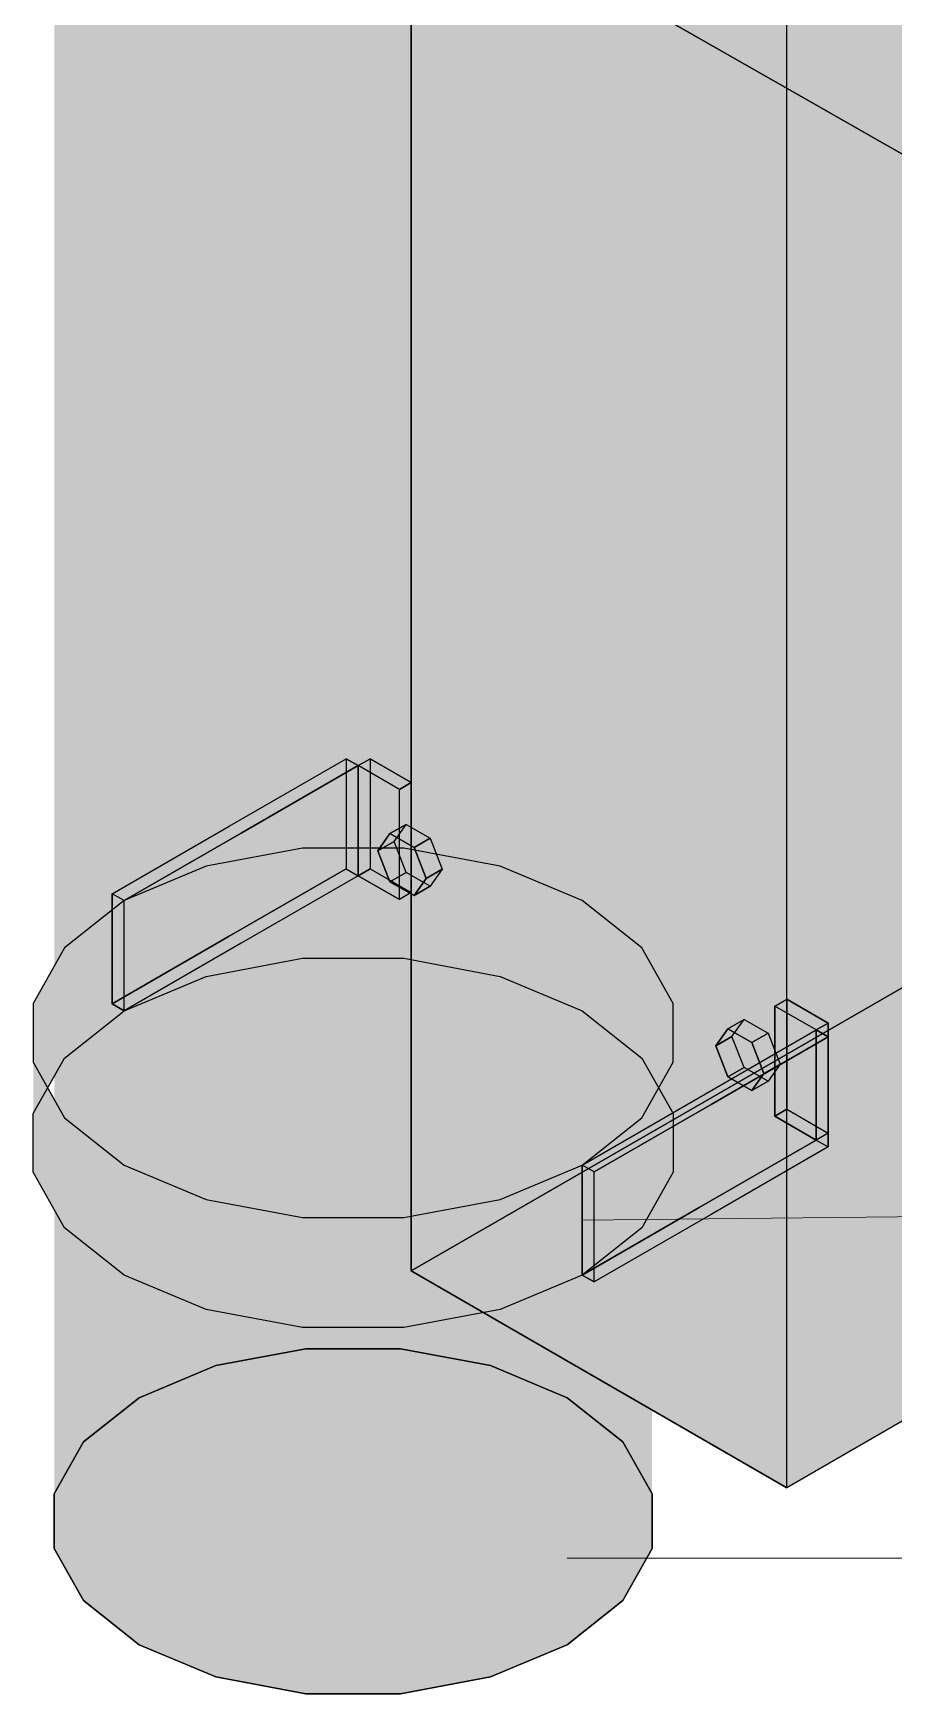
# Model space of a CAD drawing. Header units: metres. Extents: x 0 to 34.2, y 0 to 17.8.
# Drawn here: x 31.9728 to 32.1713, y 1.2539 to 1.6371 of the extents above; entities that cross this region are included whole.
import ezdxf

# ---------------------------------------------------------------- set-up
doc = ezdxf.new("R2010")
doc.units = ezdxf.units.M
doc.header["$LTSCALE"] = 0.25
doc.layers.add('ISO-ARISTAS', color=8, linetype='CONTINUOUS')
doc.layers.add('ISO-CONCRETO-SUP', color=254, linetype='CONTINUOUS', true_color=0xe8e8e8)
doc.layers.add('LLAMADAS', color=30, linetype='CONTINUOUS', lineweight=18)

msp = doc.modelspace()

# ---------------------------------------------------------------- linework, layer by layer
at = {"layer": 'ISO-ARISTAS', "color": 250}
for p, q in [((32.05999, 1.3515), (32.05999, 1.70421)), ((32.05999, 1.70421), (32.05999, 1.3515)), ((32.15006, 1.62242), (32.08684, 1.65856)), ((32.08684, 1.65856), (32.15006, 1.62242)), ((32.14659, 1.3015), (32.14659, 1.65421)), ((32.14659, 1.3015), (32.14659, 1.65421)), ((32.21328, 1.58629), (32.15006, 1.62242)), ((32.15006, 1.62242), (32.21328, 1.58629)), ((32.05999, 1.3515), (32.2765, 1.4765)), ((32.2765, 1.4765), (32.05999, 1.3515)), ((32.01798, 1.45412), (32.04497, 1.4697)), ((32.01798, 1.45412), (32.04497, 1.4697)), ((32.02073, 1.45253), (32.04772, 1.46811)), ((32.04772, 1.46811), (32.02073, 1.45253)), ((32.04772, 1.46811), (32.04497, 1.4697)), ((32.04497, 1.4697), (32.04497, 1.4443)), ((32.04497, 1.4697), (32.04497, 1.4443)), ((32.04497, 1.4697), (32.04772, 1.46811)), ((32.04772, 1.46811), (32.05047, 1.4697)), ((32.04772, 1.46811), (32.05047, 1.4697)), ((32.04772, 1.44271), (32.04772, 1.46811)), ((32.04772, 1.44271), (32.04772, 1.46811)), ((32.05724, 1.46261), (32.04772, 1.46811)), ((32.04772, 1.46811), (32.04772, 1.44271)), ((32.04772, 1.46811), (32.04772, 1.44271)), ((32.05724, 1.46261), (32.04772, 1.46811)), ((32.05047, 1.4697), (32.05047, 1.4443)), ((32.05999, 1.4642), (32.05047, 1.4697)), ((32.05047, 1.4697), (32.05047, 1.4443)), ((32.05047, 1.4697), (32.05999, 1.4642)), ((32.05724, 1.46261), (32.05999, 1.4642)), ((32.05999, 1.4642), (32.05724, 1.46261)), ((32.05999, 1.4388), (32.05999, 1.4642)), ((32.05999, 1.4642), (32.05999, 1.4388)), ((32.05724, 1.43721), (32.05724, 1.46261)), ((32.05724, 1.43721), (32.05724, 1.46261)), ((31.99099, 1.43854), (32.01798, 1.45412)), ((31.99099, 1.43854), (32.01798, 1.45412)), ((31.99374, 1.43695), (32.02073, 1.45253)), ((32.02073, 1.45253), (31.99374, 1.43695)), ((32.05507, 1.45241), (32.0523, 1.44847)), ((32.0523, 1.44847), (32.05507, 1.45241)), ((32.0588, 1.45456), (32.05507, 1.45241)), ((32.05507, 1.45241), (32.0588, 1.45456)), ((32.05507, 1.45241), (32.06062, 1.44921)), ((32.06062, 1.44921), (32.05507, 1.45241)), ((32.05602, 1.45062), (32.0588, 1.45456)), ((32.05602, 1.45062), (32.0588, 1.45456)), ((32.0588, 1.45456), (32.06435, 1.45136)), ((32.0588, 1.45456), (32.06435, 1.45136)), ((32.03488, 1.44905), (32.01265, 1.44488)), ((32.05826, 1.44905), (32.03488, 1.44905)), ((32.05602, 1.45062), (32.0523, 1.44847)), ((32.0523, 1.44847), (32.05602, 1.45062)), ((32.0523, 1.44847), (32.05507, 1.44131)), ((32.05507, 1.44131), (32.0523, 1.44847)), ((32.0588, 1.44346), (32.05602, 1.45062)), ((32.0588, 1.44346), (32.05602, 1.45062)), ((32.08049, 1.44488), (32.05826, 1.44905)), ((32.06435, 1.45136), (32.06062, 1.44921)), ((32.06062, 1.44921), (32.06435, 1.45136)), ((32.06062, 1.44921), (32.0634, 1.44206)), ((32.0634, 1.44206), (32.06062, 1.44921)), ((32.06435, 1.45136), (32.06712, 1.44421)), ((32.06435, 1.45136), (32.06712, 1.44421)), ((32.01265, 1.44488), (31.99374, 1.43695)), ((32.0994, 1.43695), (32.08049, 1.44488)), ((32.01798, 1.42872), (32.04497, 1.4443)), ((32.04497, 1.4443), (32.01798, 1.42872)), ((32.04772, 1.44271), (32.02073, 1.42713)), ((32.04772, 1.44271), (32.02073, 1.42713)), ((32.04497, 1.4443), (32.04772, 1.44271)), ((32.04497, 1.4443), (32.04772, 1.44271)), ((32.04772, 1.44271), (32.05047, 1.4443)), ((32.05047, 1.4443), (32.04772, 1.44271)), ((32.05724, 1.43721), (32.04772, 1.44271)), ((32.04772, 1.44271), (32.05724, 1.43721)), ((32.05047, 1.4443), (32.05999, 1.4388)), ((32.05047, 1.4443), (32.05999, 1.4388)), ((32.05507, 1.44131), (32.0588, 1.44346)), ((32.0588, 1.44346), (32.05507, 1.44131)), ((32.05507, 1.44131), (32.06062, 1.43811)), ((32.06062, 1.43811), (32.05507, 1.44131)), ((32.06435, 1.44026), (32.0588, 1.44346)), ((32.06435, 1.44026), (32.0588, 1.44346)), ((32.06062, 1.43811), (32.0634, 1.44206)), ((32.0634, 1.44206), (32.06062, 1.43811)), ((32.0634, 1.44206), (32.06712, 1.44421)), ((32.06712, 1.44421), (32.0634, 1.44206)), ((32.06712, 1.44421), (32.06435, 1.44026)), ((32.06712, 1.44421), (32.06435, 1.44026)), ((31.99374, 1.43695), (31.98, 1.42603)), ((31.99099, 1.41314), (31.99099, 1.43854)), ((31.99374, 1.43695), (31.99099, 1.43854)), ((31.99374, 1.43695), (31.99099, 1.43854)), ((31.99099, 1.43854), (31.99099, 1.41314)), ((31.99374, 1.41155), (31.99374, 1.43695)), ((31.99374, 1.41155), (31.99374, 1.43695)), ((32.05999, 1.4388), (32.05724, 1.43721)), ((32.05999, 1.4388), (32.05724, 1.43721)), ((32.06062, 1.43811), (32.06435, 1.44026)), ((32.06435, 1.44026), (32.06062, 1.43811)), ((32.11314, 1.42603), (32.0994, 1.43695)), ((31.98, 1.42603), (31.97278, 1.4132)), ((31.99099, 1.41314), (32.01798, 1.42872)), ((32.01798, 1.42872), (31.99099, 1.41314)), ((32.02073, 1.42713), (31.99374, 1.41155)), ((32.02073, 1.42713), (31.99374, 1.41155)), ((32.12036, 1.4132), (32.11314, 1.42603)), ((32.3631, 1.4265), (32.14659, 1.3015)), ((32.3631, 1.4265), (32.14659, 1.3015)), ((32.01265, 1.41948), (32.03488, 1.42365)), ((32.03488, 1.42365), (32.05826, 1.42365)), ((32.05826, 1.42365), (32.08049, 1.41948)), ((31.99374, 1.41155), (32.01265, 1.41948)), ((32.08049, 1.41948), (32.0994, 1.41155)), ((32.14385, 1.41261), (32.14659, 1.4142)), ((32.14385, 1.41261), (32.14659, 1.4142)), ((32.14659, 1.4142), (32.14659, 1.3888)), ((32.15612, 1.4087), (32.14659, 1.4142)), ((32.14659, 1.4142), (32.14659, 1.3888)), ((32.14659, 1.4142), (32.15612, 1.4087)), ((31.97278, 1.4132), (31.97278, 1.3997)), ((31.98, 1.40063), (31.99374, 1.41155)), ((31.99374, 1.41155), (31.99099, 1.41314)), ((31.99099, 1.41314), (31.99374, 1.41155)), ((32.0994, 1.41155), (32.11314, 1.40063)), ((32.12036, 1.3997), (32.12036, 1.4132)), ((32.14385, 1.38721), (32.14385, 1.41261)), ((32.15337, 1.40711), (32.14385, 1.41261)), ((32.14385, 1.41261), (32.14385, 1.38721)), ((32.15337, 1.40711), (32.14385, 1.41261)), ((32.12638, 1.39153), (32.15337, 1.40711)), ((32.12638, 1.39153), (32.15337, 1.40711)), ((32.13302, 1.40741), (32.13024, 1.40347)), ((32.13024, 1.40347), (32.13302, 1.40741)), ((32.13674, 1.40956), (32.13302, 1.40741)), ((32.13302, 1.40741), (32.13674, 1.40956)), ((32.13302, 1.40741), (32.13857, 1.40421)), ((32.13857, 1.40421), (32.13302, 1.40741)), ((32.13396, 1.40562), (32.13674, 1.40956)), ((32.13396, 1.40562), (32.13674, 1.40956)), ((32.13674, 1.40956), (32.14229, 1.40636)), ((32.13674, 1.40956), (32.14229, 1.40636)), ((32.14229, 1.40636), (32.13857, 1.40421)), ((32.13857, 1.40421), (32.14229, 1.40636)), ((32.14229, 1.40636), (32.14506, 1.39921)), ((32.14229, 1.40636), (32.14506, 1.39921)), ((32.15337, 1.40711), (32.15612, 1.4087)), ((32.15612, 1.4087), (32.15337, 1.40711)), ((32.15337, 1.38171), (32.15337, 1.40711)), ((32.15337, 1.38171), (32.15337, 1.40711)), ((32.15612, 1.40553), (32.15337, 1.40711)), ((32.15337, 1.40711), (32.15337, 1.38171)), ((32.15337, 1.40711), (32.15337, 1.38171)), ((32.15337, 1.40711), (32.15612, 1.40553)), ((32.15612, 1.3833), (32.15612, 1.4087)), ((32.15612, 1.4087), (32.15612, 1.3833)), ((32.12913, 1.38994), (32.15612, 1.40553)), ((32.15612, 1.40553), (32.12913, 1.38994)), ((32.13396, 1.40562), (32.13024, 1.40347)), ((32.13024, 1.40347), (32.13396, 1.40562)), ((32.13024, 1.40347), (32.13302, 1.39631)), ((32.13302, 1.39631), (32.13024, 1.40347)), ((32.13674, 1.39846), (32.13396, 1.40562)), ((32.13674, 1.39846), (32.13396, 1.40562)), ((32.13857, 1.40421), (32.14134, 1.39706)), ((32.14134, 1.39706), (32.13857, 1.40421)), ((32.15612, 1.38013), (32.15612, 1.40553)), ((32.15612, 1.40553), (32.15612, 1.38013)), ((31.97278, 1.3878), (31.98, 1.40063)), ((31.97278, 1.3997), (31.98, 1.38687)), ((32.11314, 1.40063), (32.12036, 1.3878)), ((32.11314, 1.38687), (32.12036, 1.3997)), ((32.14134, 1.39706), (32.14506, 1.39921)), ((32.14506, 1.39921), (32.14134, 1.39706)), ((32.14506, 1.39921), (32.14229, 1.39526)), ((32.14506, 1.39921), (32.14229, 1.39526)), ((32.13302, 1.39631), (32.13674, 1.39846)), ((32.13674, 1.39846), (32.13302, 1.39631)), ((32.13302, 1.39631), (32.13857, 1.39311)), ((32.13857, 1.39311), (32.13302, 1.39631)), ((32.14229, 1.39526), (32.13674, 1.39846)), ((32.14229, 1.39526), (32.13674, 1.39846)), ((32.13857, 1.39311), (32.14134, 1.39706)), ((32.14134, 1.39706), (32.13857, 1.39311)), ((32.13857, 1.39311), (32.14229, 1.39526)), ((32.14229, 1.39526), (32.13857, 1.39311)), ((32.0994, 1.37595), (32.12638, 1.39153)), ((32.0994, 1.37595), (32.12638, 1.39153)), ((31.97278, 1.3743), (31.97278, 1.3878)), ((32.10215, 1.37436), (32.12913, 1.38994)), ((32.12913, 1.38994), (32.10215, 1.37436)), ((32.12036, 1.3878), (32.12036, 1.3743)), ((32.14385, 1.38721), (32.14659, 1.3888)), ((32.14659, 1.3888), (32.14385, 1.38721)), ((32.15337, 1.38171), (32.14385, 1.38721)), ((32.14385, 1.38721), (32.15337, 1.38171)), ((32.14659, 1.3888), (32.15612, 1.3833)), ((32.14659, 1.3888), (32.15612, 1.3833)), ((31.98, 1.38687), (31.99374, 1.37595)), ((32.0994, 1.37595), (32.11314, 1.38687)), ((32.15612, 1.3833), (32.15337, 1.38171)), ((32.15612, 1.3833), (32.15337, 1.38171)), ((32.12638, 1.36613), (32.15337, 1.38171)), ((32.15337, 1.38171), (32.12638, 1.36613)), ((32.15612, 1.38013), (32.12913, 1.36454)), ((32.15612, 1.38013), (32.12913, 1.36454)), ((32.15337, 1.38171), (32.15612, 1.38013)), ((32.15337, 1.38171), (32.15612, 1.38013)), ((31.99374, 1.37595), (32.01265, 1.36802)), ((32.08049, 1.36802), (32.0994, 1.37595)), ((32.0994, 1.35055), (32.0994, 1.37595)), ((32.10215, 1.37436), (32.0994, 1.37595)), ((32.10215, 1.37436), (32.0994, 1.37595)), ((32.0994, 1.37595), (32.0994, 1.35055)), ((31.98, 1.36147), (31.97278, 1.3743)), ((32.10215, 1.34896), (32.10215, 1.37436)), ((32.10215, 1.34896), (32.10215, 1.37436)), ((32.12036, 1.3743), (32.11314, 1.36147)), ((32.01265, 1.36802), (32.03488, 1.36385)), ((32.05826, 1.36385), (32.08049, 1.36802)), ((32.0994, 1.35055), (32.12638, 1.36613)), ((32.12638, 1.36613), (32.0994, 1.35055)), ((32.12913, 1.36454), (32.10215, 1.34896)), ((32.12913, 1.36454), (32.10215, 1.34896)), ((31.99374, 1.35055), (31.98, 1.36147)), ((32.03488, 1.36385), (32.05826, 1.36385)), ((32.11314, 1.36147), (32.0994, 1.35055)), ((32.01265, 1.34262), (31.99374, 1.35055)), ((32.14659, 1.3015), (32.05999, 1.3515)), ((32.05999, 1.3515), (32.14659, 1.3015)), ((32.0994, 1.35055), (32.08049, 1.34262)), ((32.10215, 1.34896), (32.0994, 1.35055)), ((32.0994, 1.35055), (32.10215, 1.34896)), ((32.03488, 1.33845), (32.01265, 1.34262)), ((32.08049, 1.34262), (32.05826, 1.33845)), ((32.05826, 1.33845), (32.03488, 1.33845)), ((32.03565, 1.33356), (32.01488, 1.32966)), ((32.01488, 1.32966), (32.03565, 1.33356)), ((32.05749, 1.33356), (32.03565, 1.33356)), ((32.03565, 1.33356), (32.05749, 1.33356)), ((32.07826, 1.32966), (32.05749, 1.33356)), ((32.05749, 1.33356), (32.07826, 1.32966)), ((32.01488, 1.32966), (31.99721, 1.32225)), ((31.99721, 1.32225), (32.01488, 1.32966)), ((32.09593, 1.32225), (32.07826, 1.32966)), ((32.07826, 1.32966), (32.09593, 1.32225)), ((31.99721, 1.32225), (31.98437, 1.31205)), ((31.98437, 1.31205), (31.99721, 1.32225)), ((32.10877, 1.31205), (32.09593, 1.32225)), ((32.09593, 1.32225), (32.10877, 1.31205)), ((31.98437, 1.31205), (31.97762, 1.30006)), ((31.97762, 1.30006), (31.98437, 1.31205)), ((32.11552, 1.30006), (32.10877, 1.31205)), ((32.10877, 1.31205), (32.11552, 1.30006)), ((31.97762, 1.30006), (31.97762, 1.28744)), ((31.97762, 1.28744), (31.97762, 1.30006)), ((32.11552, 1.28744), (32.11552, 1.30006)), ((32.11552, 1.30006), (32.11552, 1.28744)), ((31.97762, 1.28744), (31.98437, 1.27545)), ((31.98437, 1.27545), (31.97762, 1.28744)), ((32.10877, 1.27545), (32.11552, 1.28744)), ((32.11552, 1.28744), (32.10877, 1.27545)), ((31.98437, 1.27545), (31.99721, 1.26525)), ((31.99721, 1.26525), (31.98437, 1.27545)), ((32.09593, 1.26525), (32.10877, 1.27545)), ((32.10877, 1.27545), (32.09593, 1.26525)), ((31.99721, 1.26525), (32.01488, 1.25784)), ((32.01488, 1.25784), (31.99721, 1.26525)), ((32.07826, 1.25784), (32.09593, 1.26525)), ((32.09593, 1.26525), (32.07826, 1.25784)), ((32.01488, 1.25784), (32.03565, 1.25394)), ((32.03565, 1.25394), (32.01488, 1.25784)), ((32.05749, 1.25394), (32.07826, 1.25784)), ((32.07826, 1.25784), (32.05749, 1.25394)), ((32.03565, 1.25394), (32.05749, 1.25394)), ((32.05749, 1.25394), (32.03565, 1.25394))]:
    msp.add_line(p, q, dxfattribs=at)
at = {"layer": 'ISO-CONCRETO-SUP', "true_color": 0x575d65}
for points in [[(32.2765, 1.4765), (32.05999, 1.3515), (32.2765, 1.82921), (32.05999, 1.70421)], [(32.3631, 1.4265), (32.14659, 1.3015), (32.3631, 1.77921), (32.14659, 1.65421)]]:
    msp.add_solid(points, dxfattribs=at)
at = {"layer": 'ISO-CONCRETO-SUP', "true_color": 0x92aec8}
for points in [[(32.03565, 1.72876), (32.01488, 1.72486), (32.03565, 1.62996), (32.01488, 1.62606)], [(32.05749, 1.64914), (32.07826, 1.65304), (32.05749, 1.55034), (32.07826, 1.55424)], [(32.03565, 1.62996), (32.01488, 1.62606), (32.03565, 1.53116), (32.01488, 1.52726)], [(32.05749, 1.55034), (32.07826, 1.55424), (32.05749, 1.45154), (32.07826, 1.45544)], [(32.03565, 1.53116), (32.01488, 1.52726), (32.03565, 1.43236), (32.01488, 1.42846)], [(32.05749, 1.45154), (32.07826, 1.45544), (32.05749, 1.35274), (32.07826, 1.35664)], [(32.03565, 1.43236), (32.01488, 1.42846), (32.03565, 1.33356), (32.01488, 1.32966)], [(32.05749, 1.35274), (32.07826, 1.35664), (32.05749, 1.25394), (32.07826, 1.25784)]]:
    msp.add_solid(points, dxfattribs=at)
at = {"layer": 'ISO-CONCRETO-SUP', "true_color": 0x98b5d0}
for points in [[(32.05749, 1.72876), (32.03565, 1.72876), (32.05749, 1.62996), (32.03565, 1.62996)], [(32.03565, 1.64914), (32.05749, 1.64914), (32.03565, 1.55034), (32.05749, 1.55034)], [(32.05749, 1.62996), (32.03565, 1.62996), (32.05749, 1.53116), (32.03565, 1.53116)], [(32.03565, 1.55034), (32.05749, 1.55034), (32.03565, 1.45154), (32.05749, 1.45154)], [(32.05749, 1.53116), (32.03565, 1.53116), (32.05749, 1.43236), (32.03565, 1.43236)], [(32.03565, 1.45154), (32.05749, 1.45154), (32.03565, 1.35274), (32.05749, 1.35274)], [(32.05749, 1.43236), (32.03565, 1.43236), (32.05749, 1.33356), (32.03565, 1.33356)], [(32.03565, 1.35274), (32.05749, 1.35274), (32.03565, 1.25394), (32.05749, 1.25394)]]:
    msp.add_solid(points, dxfattribs=at)
at = {"layer": 'ISO-CONCRETO-SUP', "true_color": 0x99b6d1}
for points in [[(32.07826, 1.72486), (32.05749, 1.72876), (32.07826, 1.62606), (32.05749, 1.62996)], [(32.01488, 1.65304), (32.03565, 1.64914), (32.01488, 1.55424), (32.03565, 1.55034)], [(32.07826, 1.62606), (32.05749, 1.62996), (32.07826, 1.52726), (32.05749, 1.53116)], [(32.01488, 1.55424), (32.03565, 1.55034), (32.01488, 1.45544), (32.03565, 1.45154)], [(32.07826, 1.52726), (32.05749, 1.53116), (32.07826, 1.42846), (32.05749, 1.43236)], [(32.01488, 1.45544), (32.03565, 1.45154), (32.01488, 1.35664), (32.03565, 1.35274)], [(32.07826, 1.42846), (32.05749, 1.43236), (32.07826, 1.32966), (32.05749, 1.33356)], [(32.01488, 1.35664), (32.03565, 1.35274), (32.01488, 1.25784), (32.03565, 1.25394)]]:
    msp.add_solid(points, dxfattribs=at)
at = {"layer": 'ISO-CONCRETO-SUP', "true_color": 0xaaadb3}
for points in [[(32.08684, 1.65856), (32.15006, 1.62242), (32.08684, 1.72856), (32.15006, 1.69242)], [(32.15006, 1.62242), (32.21328, 1.58629), (32.15006, 1.69242), (32.21328, 1.65629)]]:
    msp.add_solid(points, dxfattribs=at)
at = {"layer": 'ISO-CONCRETO-SUP', "true_color": 0x88a2bb}
for points in [[(32.01488, 1.72486), (31.99721, 1.71745), (32.01488, 1.62606), (31.99721, 1.61865)], [(32.07826, 1.65304), (32.09593, 1.66045), (32.07826, 1.55424), (32.09593, 1.56165)], [(32.01488, 1.62606), (31.99721, 1.61865), (32.01488, 1.52726), (31.99721, 1.51985)], [(32.07826, 1.55424), (32.09593, 1.56165), (32.07826, 1.45544), (32.09593, 1.46285)], [(32.01488, 1.52726), (31.99721, 1.51985), (32.01488, 1.42846), (31.99721, 1.42105)], [(32.07826, 1.45544), (32.09593, 1.46285), (32.07826, 1.35664), (32.09593, 1.36405)], [(32.01488, 1.42846), (31.99721, 1.42105), (32.01488, 1.32966), (31.99721, 1.32225)], [(32.07826, 1.35664), (32.09593, 1.36405), (32.07826, 1.25784), (32.09593, 1.26525)]]:
    msp.add_solid(points, dxfattribs=at)
at = {"layer": 'ISO-CONCRETO-SUP', "true_color": 0x95b1cc}
for points in [[(32.09593, 1.71745), (32.07826, 1.72486), (32.09593, 1.61865), (32.07826, 1.62606)], [(31.99721, 1.66045), (32.01488, 1.65304), (31.99721, 1.56165), (32.01488, 1.55424)], [(32.09593, 1.61865), (32.07826, 1.62606), (32.09593, 1.51985), (32.07826, 1.52726)], [(31.99721, 1.56165), (32.01488, 1.55424), (31.99721, 1.46285), (32.01488, 1.45544)], [(32.09593, 1.51985), (32.07826, 1.52726), (32.09593, 1.42105), (32.07826, 1.42846)], [(31.99721, 1.46285), (32.01488, 1.45544), (31.99721, 1.36405), (32.01488, 1.35664)], [(32.09593, 1.42105), (32.07826, 1.42846), (32.09593, 1.32225), (32.07826, 1.32966)], [(31.99721, 1.36405), (32.01488, 1.35664), (31.99721, 1.26525), (32.01488, 1.25784)]]:
    msp.add_solid(points, dxfattribs=at)
at = {"layer": 'ISO-CONCRETO-SUP', "true_color": 0x7c93a9}
for points in [[(31.99721, 1.71745), (31.98437, 1.70725), (31.99721, 1.61865), (31.98437, 1.60845)], [(32.09593, 1.66045), (32.10877, 1.67065), (32.09593, 1.56165), (32.10877, 1.57185)], [(31.99721, 1.61865), (31.98437, 1.60845), (31.99721, 1.51985), (31.98437, 1.50965)], [(32.09593, 1.56165), (32.10877, 1.57185), (32.09593, 1.46285), (32.10877, 1.47305)], [(31.99721, 1.51985), (31.98437, 1.50965), (31.99721, 1.42105), (31.98437, 1.41085)], [(32.09593, 1.46285), (32.10877, 1.47305), (32.09593, 1.36405), (32.10877, 1.37425)], [(31.99721, 1.42105), (31.98437, 1.41085), (31.99721, 1.32225), (31.98437, 1.31205)], [(32.09593, 1.36405), (32.10877, 1.37425), (32.09593, 1.26525), (32.10877, 1.27545)]]:
    msp.add_solid(points, dxfattribs=at)
at = {"layer": 'ISO-CONCRETO-SUP', "true_color": 0x8da7c1}
for points in [[(32.10877, 1.70725), (32.09593, 1.71745), (32.10877, 1.60845), (32.09593, 1.61865)], [(31.98437, 1.67065), (31.99721, 1.66045), (31.98437, 1.57185), (31.99721, 1.56165)], [(32.10877, 1.60845), (32.09593, 1.61865), (32.10877, 1.50965), (32.09593, 1.51985)], [(31.98437, 1.57185), (31.99721, 1.56165), (31.98437, 1.47305), (31.99721, 1.46285)], [(32.10877, 1.50965), (32.09593, 1.51985), (32.10877, 1.41085), (32.09593, 1.42105)], [(31.98437, 1.47305), (31.99721, 1.46285), (31.98437, 1.37425), (31.99721, 1.36405)], [(32.10877, 1.41085), (32.09593, 1.42105), (32.10877, 1.31205), (32.09593, 1.32225)], [(31.98437, 1.37425), (31.99721, 1.36405), (31.98437, 1.27545), (31.99721, 1.26525)]]:
    msp.add_solid(points, dxfattribs=at)
at = {"layer": 'ISO-CONCRETO-SUP', "true_color": 0x6d8195}
for points in [[(31.98437, 1.70725), (31.97762, 1.69526), (31.98437, 1.60845), (31.97762, 1.59646)], [(32.10877, 1.67065), (32.11552, 1.68264), (32.10877, 1.57185), (32.11552, 1.58384)], [(31.98437, 1.60845), (31.97762, 1.59646), (31.98437, 1.50965), (31.97762, 1.49766)], [(32.10877, 1.57185), (32.11552, 1.58384), (32.10877, 1.47305), (32.11552, 1.48504)], [(31.98437, 1.50965), (31.97762, 1.49766), (31.98437, 1.41085), (31.97762, 1.39886)], [(32.10877, 1.47305), (32.11552, 1.48504), (32.10877, 1.37425), (32.11552, 1.38624)], [(31.98437, 1.41085), (31.97762, 1.39886), (31.98437, 1.31205), (31.97762, 1.30006)], [(32.10877, 1.37425), (32.11552, 1.38624), (32.10877, 1.27545), (32.11552, 1.28744)]]:
    msp.add_solid(points, dxfattribs=at)
at = {"layer": 'ISO-CONCRETO-SUP', "true_color": 0x8199b0}
for points in [[(32.11552, 1.69526), (32.10877, 1.70725), (32.11552, 1.59646), (32.10877, 1.60845)], [(31.97762, 1.68264), (31.98437, 1.67065), (31.97762, 1.58384), (31.98437, 1.57185)], [(32.11552, 1.59646), (32.10877, 1.60845), (32.11552, 1.49766), (32.10877, 1.50965)], [(31.97762, 1.58384), (31.98437, 1.57185), (31.97762, 1.48504), (31.98437, 1.47305)], [(32.11552, 1.49766), (32.10877, 1.50965), (32.11552, 1.39886), (32.10877, 1.41085)], [(31.97762, 1.48504), (31.98437, 1.47305), (31.97762, 1.38624), (31.98437, 1.37425)], [(32.11552, 1.39886), (32.10877, 1.41085), (32.11552, 1.30006), (32.10877, 1.31205)], [(31.97762, 1.38624), (31.98437, 1.37425), (31.97762, 1.28744), (31.98437, 1.27545)]]:
    msp.add_solid(points, dxfattribs=at)
at = {"layer": 'ISO-CONCRETO-SUP', "true_color": 0x616771}
msp.add_solid([(32.05999, 1.3515), (32.14659, 1.3015), (32.05999, 1.70421), (32.14659, 1.65421)], dxfattribs=at)
at = {"layer": 'ISO-CONCRETO-SUP', "true_color": 0x687c8e}
for points in [[(31.97762, 1.69526), (31.97762, 1.68264), (31.97762, 1.59646), (31.97762, 1.58384)], [(32.11552, 1.68264), (32.11552, 1.69526), (32.11552, 1.58384), (32.11552, 1.59646)], [(31.97762, 1.59646), (31.97762, 1.58384), (31.97762, 1.49766), (31.97762, 1.48504)], [(32.11552, 1.58384), (32.11552, 1.59646), (32.11552, 1.48504), (32.11552, 1.49766)], [(31.97762, 1.49766), (31.97762, 1.48504), (31.97762, 1.39886), (31.97762, 1.38624)], [(32.11552, 1.48504), (32.11552, 1.49766), (32.11552, 1.38624), (32.11552, 1.39886)], [(31.97762, 1.39886), (31.97762, 1.38624), (31.97762, 1.30006), (31.97762, 1.28744)], [(32.11552, 1.38624), (32.11552, 1.39886), (32.11552, 1.28744), (32.11552, 1.30006)]]:
    msp.add_solid(points, dxfattribs=at)
at = {"layer": 'ISO-CONCRETO-SUP', "true_color": 0xbcc0c7}
for points in [[(32.1388, 1.68856), (32.20202, 1.65242), (32.08684, 1.65856), (32.15006, 1.62242)], [(32.20202, 1.65242), (32.26524, 1.61629), (32.15006, 1.62242), (32.21328, 1.58629)]]:
    msp.add_solid(points, dxfattribs=at)
at = {"layer": 'ISO-CONCRETO-SUP', "true_color": 0x6b737d}
msp.add_solid([(32.2765, 1.4765), (32.3631, 1.4265), (32.05999, 1.3515), (32.14659, 1.3015)], dxfattribs=at)
at = {"layer": 'ISO-CONCRETO-SUP', "true_color": 0x9b3232}
for points in [[(32.04497, 1.4443), (32.01798, 1.42872), (32.04497, 1.4697), (32.01798, 1.45412)], [(32.04772, 1.44271), (32.02073, 1.42713), (32.04772, 1.46811), (32.02073, 1.45253)], [(32.05047, 1.4443), (32.04772, 1.44271), (32.05047, 1.4697), (32.04772, 1.46811)], [(32.05999, 1.4388), (32.05724, 1.43721), (32.05999, 1.4642), (32.05724, 1.46261)], [(32.01798, 1.42872), (31.99099, 1.41314), (32.01798, 1.45412), (31.99099, 1.43854)], [(32.02073, 1.42713), (31.99374, 1.41155), (32.02073, 1.45253), (31.99374, 1.43695)], [(32.14659, 1.3888), (32.14385, 1.38721), (32.14659, 1.4142), (32.14385, 1.41261)], [(32.15337, 1.38171), (32.12638, 1.36613), (32.15337, 1.40711), (32.12638, 1.39153)], [(32.15612, 1.3833), (32.15337, 1.38171), (32.15612, 1.4087), (32.15337, 1.40711)], [(32.15612, 1.38013), (32.12913, 1.36454), (32.15612, 1.40553), (32.12913, 1.38994)], [(32.12638, 1.36613), (32.0994, 1.35055), (32.12638, 1.39153), (32.0994, 1.37595)], [(32.12913, 1.36454), (32.10215, 1.34896), (32.12913, 1.38994), (32.10215, 1.37436)]]:
    msp.add_solid(points, dxfattribs=at)
at = {"layer": 'ISO-CONCRETO-SUP', "true_color": 0xc03e3e}
for points in [[(32.04497, 1.4697), (32.04772, 1.46811), (32.01798, 1.45412), (32.02073, 1.45253)], [(32.05047, 1.4697), (32.05999, 1.4642), (32.04772, 1.46811), (32.05724, 1.46261)], [(32.01798, 1.45412), (32.02073, 1.45253), (31.99099, 1.43854), (31.99374, 1.43695)], [(32.04497, 1.4443), (32.04772, 1.44271), (32.01798, 1.42872), (32.02073, 1.42713)], [(32.05047, 1.4443), (32.05999, 1.4388), (32.04772, 1.44271), (32.05724, 1.43721)], [(32.01798, 1.42872), (32.02073, 1.42713), (31.99099, 1.41314), (31.99374, 1.41155)], [(32.14659, 1.4142), (32.15612, 1.4087), (32.14385, 1.41261), (32.15337, 1.40711)], [(32.15337, 1.40711), (32.15612, 1.40553), (32.12638, 1.39153), (32.12913, 1.38994)], [(32.12638, 1.39153), (32.12913, 1.38994), (32.0994, 1.37595), (32.10215, 1.37436)], [(32.14659, 1.3888), (32.15612, 1.3833), (32.14385, 1.38721), (32.15337, 1.38171)], [(32.15337, 1.38171), (32.15612, 1.38013), (32.12638, 1.36613), (32.12913, 1.36454)], [(32.12638, 1.36613), (32.12913, 1.36454), (32.0994, 1.35055), (32.10215, 1.34896)]]:
    msp.add_solid(points, dxfattribs=at)
at = {"layer": 'ISO-CONCRETO-SUP', "true_color": 0xad3838}
for points in [[(32.04497, 1.4443), (32.04772, 1.44271), (32.04497, 1.4697), (32.04772, 1.46811)], [(32.04772, 1.44271), (32.05724, 1.43721), (32.04772, 1.46811), (32.05724, 1.46261)], [(32.05047, 1.4443), (32.05999, 1.4388), (32.05047, 1.4697), (32.05999, 1.4642)], [(31.99099, 1.41314), (31.99374, 1.41155), (31.99099, 1.43854), (31.99374, 1.43695)], [(32.14659, 1.3888), (32.15612, 1.3833), (32.14659, 1.4142), (32.15612, 1.4087)], [(32.14385, 1.38721), (32.15337, 1.38171), (32.14385, 1.41261), (32.15337, 1.40711)], [(32.15337, 1.38171), (32.15612, 1.38013), (32.15337, 1.40711), (32.15612, 1.40553)], [(32.0994, 1.35055), (32.10215, 1.34896), (32.0994, 1.37595), (32.10215, 1.37436)]]:
    msp.add_solid(points, dxfattribs=at)
at = {"layer": 'ISO-CONCRETO-SUP', "true_color": 0x35363b}
for points in [[(32.05602, 1.45062), (32.0588, 1.45456), (32.0523, 1.44847), (32.05507, 1.45241)], [(32.06712, 1.44421), (32.06435, 1.44026), (32.0634, 1.44206), (32.06062, 1.43811)], [(32.13396, 1.40562), (32.13674, 1.40956), (32.13024, 1.40347), (32.13302, 1.40741)], [(32.14506, 1.39921), (32.14229, 1.39526), (32.14134, 1.39706), (32.13857, 1.39311)]]:
    msp.add_solid(points, dxfattribs=at)
at = {"layer": 'ISO-CONCRETO-SUP', "true_color": 0x4a4c52}
for points in [[(32.0634, 1.44206), (32.0523, 1.44847), (32.05507, 1.45241)], [(32.0634, 1.44206), (32.05507, 1.45241), (32.06062, 1.44921)], [(32.06712, 1.44421), (32.05602, 1.45062), (32.0588, 1.45456)], [(32.06712, 1.44421), (32.0588, 1.45456), (32.06435, 1.45136)], [(32.0634, 1.44206), (32.05507, 1.44131), (32.0523, 1.44847)], [(32.06712, 1.44421), (32.0588, 1.44346), (32.05602, 1.45062)], [(32.0634, 1.44206), (32.06062, 1.43811), (32.05507, 1.44131)], [(32.06712, 1.44421), (32.06435, 1.44026), (32.0588, 1.44346)], [(32.14134, 1.39706), (32.13024, 1.40347), (32.13302, 1.40741)], [(32.14134, 1.39706), (32.13302, 1.40741), (32.13857, 1.40421)], [(32.14506, 1.39921), (32.13396, 1.40562), (32.13674, 1.40956)], [(32.14506, 1.39921), (32.13674, 1.40956), (32.14229, 1.40636)], [(32.14134, 1.39706), (32.13302, 1.39631), (32.13024, 1.40347)], [(32.14506, 1.39921), (32.13674, 1.39846), (32.13396, 1.40562)], [(32.14506, 1.39921), (32.14229, 1.39526), (32.13674, 1.39846)], [(32.14134, 1.39706), (32.13857, 1.39311), (32.13302, 1.39631)]]:
    msp.add_solid(points, dxfattribs=at)
at = {"layer": 'ISO-CONCRETO-SUP', "true_color": 0x52545b}
for points in [[(32.0588, 1.45456), (32.06435, 1.45136), (32.05507, 1.45241), (32.06062, 1.44921)], [(32.06435, 1.44026), (32.0588, 1.44346), (32.06062, 1.43811), (32.05507, 1.44131)], [(32.13674, 1.40956), (32.14229, 1.40636), (32.13302, 1.40741), (32.13857, 1.40421)], [(32.14229, 1.39526), (32.13674, 1.39846), (32.13857, 1.39311), (32.13302, 1.39631)]]:
    msp.add_solid(points, dxfattribs=at)
at = {"layer": 'ISO-CONCRETO-SUP', "true_color": 0xae3939}
for points in [[(32.01265, 1.41948), (32.03488, 1.42365), (32.01265, 1.44488), (32.03488, 1.44905)], [(32.08049, 1.34262), (32.05826, 1.33845), (32.08049, 1.36802), (32.05826, 1.36385)]]:
    msp.add_solid(points, dxfattribs=at)
at = {"layer": 'ISO-CONCRETO-SUP', "true_color": 0xb53b3b}
for points in [[(32.03488, 1.42365), (32.05826, 1.42365), (32.03488, 1.44905), (32.05826, 1.44905)], [(32.05826, 1.33845), (32.03488, 1.33845), (32.05826, 1.36385), (32.03488, 1.36385)]]:
    msp.add_solid(points, dxfattribs=at)
at = {"layer": 'ISO-CONCRETO-SUP', "true_color": 0x4f5158}
for points in [[(32.0588, 1.44346), (32.05602, 1.45062), (32.05507, 1.44131), (32.0523, 1.44847)], [(32.06435, 1.45136), (32.06712, 1.44421), (32.06062, 1.44921), (32.0634, 1.44206)], [(32.14229, 1.40636), (32.14506, 1.39921), (32.13857, 1.40421), (32.14134, 1.39706)], [(32.13674, 1.39846), (32.13396, 1.40562), (32.13302, 1.39631), (32.13024, 1.40347)]]:
    msp.add_solid(points, dxfattribs=at)
at = {"layer": 'ISO-CONCRETO-SUP', "true_color": 0xb63b3b}
for points in [[(32.05826, 1.42365), (32.08049, 1.41948), (32.05826, 1.44905), (32.08049, 1.44488)], [(32.03488, 1.33845), (32.01265, 1.34262), (32.03488, 1.36385), (32.01265, 1.36802)]]:
    msp.add_solid(points, dxfattribs=at)
at = {"layer": 'ISO-CONCRETO-SUP', "true_color": 0xa23535}
for points in [[(31.99374, 1.41155), (32.01265, 1.41948), (31.99374, 1.43695), (32.01265, 1.44488)], [(32.0994, 1.35055), (32.08049, 1.34262), (32.0994, 1.37595), (32.08049, 1.36802)]]:
    msp.add_solid(points, dxfattribs=at)
at = {"layer": 'ISO-CONCRETO-SUP', "true_color": 0xb13a3a}
for points in [[(32.08049, 1.41948), (32.0994, 1.41155), (32.08049, 1.44488), (32.0994, 1.43695)], [(32.01265, 1.34262), (31.99374, 1.35055), (32.01265, 1.36802), (31.99374, 1.37595)]]:
    msp.add_solid(points, dxfattribs=at)
at = {"layer": 'ISO-CONCRETO-SUP', "true_color": 0x933030}
for points in [[(31.98, 1.40063), (31.99374, 1.41155), (31.98, 1.42603), (31.99374, 1.43695)], [(32.11314, 1.36147), (32.0994, 1.35055), (32.11314, 1.38687), (32.0994, 1.37595)]]:
    msp.add_solid(points, dxfattribs=at)
at = {"layer": 'ISO-CONCRETO-SUP', "true_color": 0xa73636}
for points in [[(32.0994, 1.41155), (32.11314, 1.40063), (32.0994, 1.43695), (32.11314, 1.42603)], [(31.99374, 1.35055), (31.98, 1.36147), (31.99374, 1.37595), (31.98, 1.38687)]]:
    msp.add_solid(points, dxfattribs=at)
at = {"layer": 'ISO-CONCRETO-SUP', "true_color": 0x812a2a}
for points in [[(31.97278, 1.3878), (31.98, 1.40063), (31.97278, 1.4132), (31.98, 1.42603)], [(32.12036, 1.3743), (32.11314, 1.36147), (32.12036, 1.3997), (32.11314, 1.38687)]]:
    msp.add_solid(points, dxfattribs=at)
at = {"layer": 'ISO-CONCRETO-SUP', "true_color": 0x993232}
for points in [[(32.11314, 1.40063), (32.12036, 1.3878), (32.11314, 1.42603), (32.12036, 1.4132)], [(31.98, 1.36147), (31.97278, 1.3743), (31.98, 1.38687), (31.97278, 1.3997)]]:
    msp.add_solid(points, dxfattribs=at)
at = {"layer": 'ISO-CONCRETO-SUP', "true_color": 0x882c2c}
for points in [[(31.97278, 1.3743), (31.97278, 1.3878), (31.97278, 1.3997), (31.97278, 1.4132)], [(32.12036, 1.3878), (32.12036, 1.3743), (32.12036, 1.4132), (32.12036, 1.3997)]]:
    msp.add_solid(points, dxfattribs=at)
at = {"layer": 'ISO-CONCRETO-SUP', "true_color": 0xa1c0dd}
for points in [[(32.04657, 1.29375), (32.03565, 1.33356), (32.01488, 1.32966)], [(32.04657, 1.29375), (32.05749, 1.33356), (32.03565, 1.33356)], [(32.04657, 1.29375), (32.07826, 1.32966), (32.05749, 1.33356)], [(32.04657, 1.29375), (32.01488, 1.32966), (31.99721, 1.32225)], [(32.04657, 1.29375), (32.09593, 1.32225), (32.07826, 1.32966)], [(32.04657, 1.29375), (31.99721, 1.32225), (31.98437, 1.31205)], [(32.04657, 1.29375), (32.10877, 1.31205), (32.09593, 1.32225)], [(32.04657, 1.29375), (31.98437, 1.31205), (31.97762, 1.30006)], [(32.04657, 1.29375), (32.11552, 1.30006), (32.10877, 1.31205)], [(32.04657, 1.29375), (31.97762, 1.30006), (31.97762, 1.28744)], [(32.04657, 1.29375), (32.11552, 1.28744), (32.11552, 1.30006)], [(32.04657, 1.29375), (31.97762, 1.28744), (31.98437, 1.27545)], [(32.04657, 1.29375), (31.98437, 1.27545), (31.99721, 1.26525)], [(32.04657, 1.29375), (31.99721, 1.26525), (32.01488, 1.25784)], [(32.04657, 1.29375), (32.01488, 1.25784), (32.03565, 1.25394)], [(32.04657, 1.29375), (32.03565, 1.25394), (32.05749, 1.25394)], [(32.04657, 1.29375), (32.10877, 1.27545), (32.11552, 1.28744)], [(32.04657, 1.29375), (32.09593, 1.26525), (32.10877, 1.27545)], [(32.04657, 1.29375), (32.07826, 1.25784), (32.09593, 1.26525)], [(32.04657, 1.29375), (32.05749, 1.25394), (32.07826, 1.25784)]]:
    msp.add_solid(points, dxfattribs=at)
at = {"layer": 'LLAMADAS'}
for p, q in [((33.25, 1.375), (32.0994, 1.36325)), ((33.25, 1.28525), (32.09593, 1.28525))]:
    msp.add_line(p, q, dxfattribs=at)
for points in [[(32.0994, 1.36325), (32.11044, 1.35951), (32.11036, 1.36721)], [(32.09593, 1.28525), (32.10693, 1.2814), (32.10693, 1.2891)]]:
    msp.add_solid(points, dxfattribs=at)

doc.saveas('drawing.dxf')
